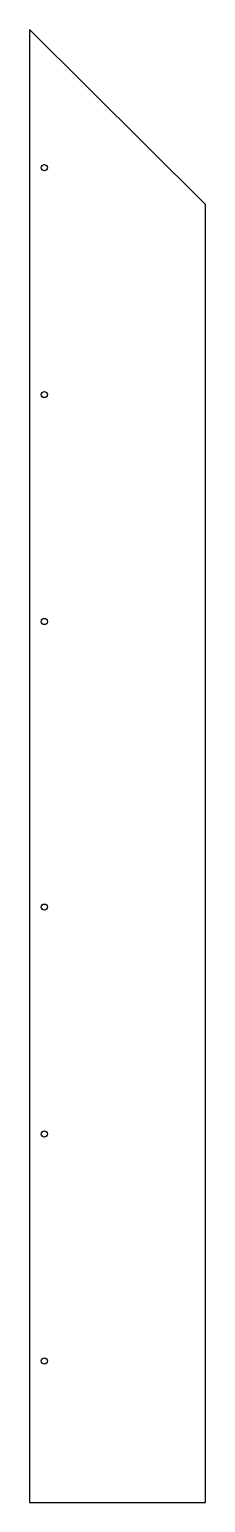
# Model space of a CAD drawing. Header units: millimetres. Extents: x 0 to 272, y 0 to 2281.
import ezdxf

# ---------------------------------------------------------------- set-up
doc = ezdxf.new("R2010")
doc.units = ezdxf.units.MM

msp = doc.modelspace()

# ---------------------------------------------------------------- linework, layer by layer
at = {"layer": 'CUT'}
for p, q in [((272, 2009.9892), (0, 2281.0108)), ((0, 2281.0108), (0, 0)), ((272, 0), (272, 2009.9892)), ((0, 0), (272, 0))]:
    msp.add_line(p, q, dxfattribs=at)
for centre in [(23, 2067), (23, 1715.63), (23, 1364.26), (23, 922), (23, 570.63), (23, 219.26)]:
    msp.add_circle(centre, 4.765, dxfattribs=at)

doc.saveas('drawing.dxf')
